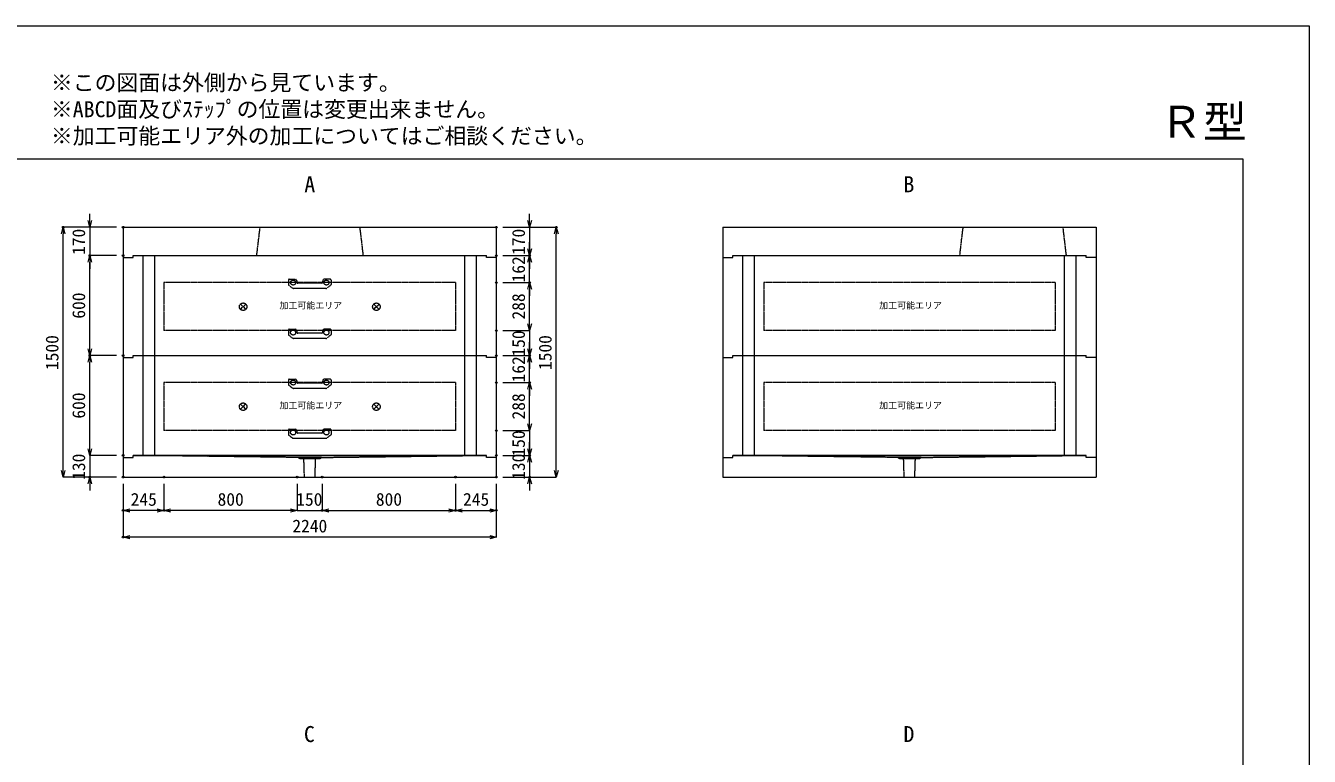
# Model space of a CAD drawing. Units: millimetres, scale not verified. Extents: x -5940 to 5940, y -4200 to 4200.
# Drawn here: x -1765 to 5940, y -186 to 4200 of the extents above; entities that cross this region are included whole.
import ezdxf
from ezdxf.enums import TextEntityAlignment as Align

# ---------------------------------------------------------------- set-up
doc = ezdxf.new("R2010")
doc.units = ezdxf.units.MM
doc.header["$LTSCALE"] = 20
doc.header["$PDMODE"] = 32
doc.header["$PDSIZE"] = 10
doc.linetypes.add('LONG_DASHED1', pattern=[7, 6, -1])
doc.linetypes.add('LONG_DOUBLE_CHAIN', pattern=[21.8, 18, -1, 0.6, -0.6, 0.6, -1])
for name, color, linetype, lineweight in [('0-0_D-TTL', 7, 'Continuous', 9), ('0-1_Defpoints', 7, 'Continuous', 9), ('0-3_D-TTL-TXT', 7, 'Continuous', 9), ('0-4_D-STR-TXT', 7, 'Continuous', 9), ('0-5_D-STR-DIM', 3, 'Continuous', 9), ('0-6_0', 7, 'Continuous', 9), ('0-7_D-STR', 7, 'Continuous', 9), ('0-9_D-STR-STR3', 2, 'LONG_DASHED1', 9), ('0-A_D-STR-STR5', 1, 'LONG_DOUBLE_CHAIN', 9)]:
    doc.layers.add(name, color=color, linetype=linetype, lineweight=lineweight)
doc.styles.add('ＭＳ ゴシック', font='')
doc.styles.get('ＭＳ ゴシック').set_extended_font_data('MS Gothic')

# ---------------------------------------------------------------- blocks, each defined once
blk = doc.blocks.new('A$C4DE05FD1')
at = {"layer": '0-0_D-TTL', "color": 134}
for p, q in [((4000, 76000), (114800, 76000)), ((114800, 76000), (114800, 4000))]:
    blk.add_line(p, q, dxfattribs=at)
at = {"layer": '0-1_Defpoints', "color": 134}
for p, q in [((0, 84000), (118800, 84000)), ((118800, 84000), (118800, 0))]:
    blk.add_line(p, q, dxfattribs=at)
at = {"layer": '0-3_D-TTL-TXT', "style": 'ＭＳ ゴシック'}
for s, p in [('※この図面は外側から見ています。', (43260.9, 79815.7)), ('※ABCD面及びｽﾃｯﾌﾟの位置は変更出来ません。', (43260.9, 78215.7)), ('※加工可能エリア外の加工についてはご相談ください。', (43260.9, 76615.7))]:
    blk.add_text(s, height=962.2, dxfattribs=at).set_placement(p, align=Align.BOTTOM_LEFT)
blk = doc.blocks.new('_Open30')
at = {"layer": '0-6_0'}
blk.add_line((0, 0), (-20, 0), dxfattribs=at)
blk.add_lwpolyline([(-20, 5.36), (0, 0), (-20, -5.36)], dxfattribs=at)
blk = doc.blocks.new('A$C31CA379A')
at = {"layer": '0-4_D-STR-TXT', "style": 'ＭＳ ゴシック'}
for s, p in [('A', (-325.9, -2190.5)), ('B', (35638.6, -2190.5)), ('C', (-351.4, -35190.5)), ('D', (35638.6, -35190.5))]:
    blk.add_text(s, height=962.2, dxfattribs=at).set_placement(p, align=Align.BOTTOM_LEFT)
blk = doc.blocks.new('A$C17EB7B83')
at = {"layer": '0-7_D-STR'}
for p, q in [((-22400, 3400), (22400, 3400)), ((-22400, 3400), (-22400, -240)), ((22400, 3400), (22400, -240)), ((-21200, 0), (21200, 0))]:
    blk.add_line(p, q, dxfattribs=at)
at = {"layer": '0-7_D-STR', "linetype": 'LONG_DASHED1'}
for p, q in [((-6000, 3400), (-6400, 0)), ((6000, 3400), (6400, 0))]:
    blk.add_line(p, q, dxfattribs=at)
at = {"layer": '0-7_D-STR'}
for points in [[(-22400, -240), (-21200, -240), (-21200, 0)], [(22400, -240), (21200, -240), (21200, 0)]]:
    blk.add_lwpolyline(points, dxfattribs=at)
blk = doc.blocks.new('A$C576B1677')
at = {"layer": '0-7_D-STR'}
for p, q in [((-22400, 3400), (22400, 3400)), ((-22400, 3400), (-22400, -240)), ((22400, 3400), (22400, -240)), ((-21200, 0), (21200, 0))]:
    blk.add_line(p, q, dxfattribs=at)
at = {"layer": '0-7_D-STR', "linetype": 'LONG_DASHED1'}
for p, q in [((6400, 3400), (6000, 0)), ((18400, 3400), (18800, 0))]:
    blk.add_line(p, q, dxfattribs=at)
at = {"layer": '0-7_D-STR'}
for points in [[(-22400, -240), (-21200, -240), (-21200, 0)], [(22400, -240), (21200, -240), (21200, 0)]]:
    blk.add_lwpolyline(points, dxfattribs=at)
blk = doc.blocks.new('A$C539D7795')
at = {"layer": '0-7_D-STR'}
for p, q in [((-21200, -240), (-21200, 0)), ((21200, 0), (-21200, 0)), ((-22400, -240), (-21200, -240)), ((22400, -240), (22400, -2600))]:
    blk.add_line(p, q, dxfattribs=at)
at = {"layer": '0-7_D-STR', "linetype": 'LONG_DASHED1'}
for p, q in [((-1400, -240), (-20000, 0)), ((1400, -240), (20000, 0)), ((-1200, -420), (-1400, -240)), ((1400, -240), (-1400, -240)), ((1200, -420), (-1200, -420)), ((-635.4, -2600), (-705, -420)), ((635.4, -2600), (705, -420)), ((1200, -420), (1400, -240))]:
    blk.add_line(p, q, dxfattribs=at)
at = {"layer": '0-7_D-STR'}
for points in [[(22400, -240), (21200, -240), (21200, 0)], [(-22400, -240), (-22400, -2600), (22400, -2600)]]:
    blk.add_lwpolyline(points, dxfattribs=at)
blk = doc.blocks.new('A$C27844A11')
at = {"layer": '0-9_D-STR-STR3'}
for p, q in [((-2560, 1000), (-2560, 453.5)), ((-2515.5, 370.3), (-2060.4, 33.6)), ((-2460, 1100), (-1758.4, 1100)), ((1949.4, 0), (-1949.4, 0)), ((-1559.2, 917.4), (-1542, 721.3)), ((1442.4, 630), (-1442.4, 630)), ((1559.2, 917.4), (1542, 721.3)), ((2460, 1100), (1758.4, 1100)), ((2515.5, 370.3), (2060.4, 33.6)), ((2560, 1000), (2560, 453.5))]:
    blk.add_line(p, q, dxfattribs=at)
for centre in [(-2000, 700), (2000, 700)]:
    blk.add_circle(centre, 300, dxfattribs=at)
for centre, radius, start, end in [((-2460, 1000), 100, 90, 180), ((-2460, 453.5), 100, 180, 236.30993), ((-1949.4, 200), 200, 236.30993, 270), ((-1758.4, 900), 200, 5, 90), ((-1442.4, 730), 100, 185, 270), ((1442.4, 730), 100, 270, 355), ((1758.4, 900), 200, 90, 175), ((1949.4, 200), 200, 270, 303.69007), ((2460, 1000), 100, 0, 90), ((2460, 453.5), 100, 303.69007, 0)]:
    blk.add_arc(centre, radius, start, end, dxfattribs=at)
blk = doc.blocks.new('A$C35201968')
at = {"layer": '0-7_D-STR'}
for p, q in [((-21200, 0), (21200, 0)), ((-22400, -240), (-22400, -12240)), ((22400, -240), (22400, -12240)), ((-21200, -12000), (21200, -12000))]:
    blk.add_line(p, q, dxfattribs=at)
at = {"layer": '0-7_D-STR', "linetype": 'LONG_DASHED1'}
for p, q in [((-20000, -12000), (-20000, 0)), ((-18600, -12000), (-18600, 0)), ((18600, -12000), (18600, 0)), ((20000, -12000), (20000, 0))]:
    blk.add_line(p, q, dxfattribs=at)
at = {"layer": '0-7_D-STR'}
for points in [[(-22400, -240), (-21200, -240), (-21200, 0)], [(22400, -240), (21200, -240), (21200, 0)], [(-22400, -12240), (-21200, -12240), (-21200, -12000)], [(22400, -12240), (21200, -12240), (21200, -12000)]]:
    blk.add_lwpolyline(points, dxfattribs=at)
at = {"layer": '0-A_D-STR-STR5'}
for p, q in [((17500, -3240), (17500, -9000)), ((17500, -9000), (-17500, -9000))]:
    blk.add_line(p, q, dxfattribs=at)
blk.add_lwpolyline([(17500, -3240), (-17500, -3240), (-17500, -9000)], dxfattribs=at)
blk = doc.blocks.new('A$C1C640AAB')
at = {"layer": '0-A_D-STR-STR5'}
for p, q in [((-318.2, -318.2), (318.2, 318.2)), ((-318.2, 318.2), (318.2, -318.2))]:
    blk.add_line(p, q, dxfattribs=at)
blk.add_circle((0, 0), 450, dxfattribs=at)
blk = doc.blocks.new('A$C1db44321')
at = {"layer": '0-7_D-STR'}
blk.add_blockref('A$C35201968', (0, 0), dxfattribs=at)
at = {"layer": '0-A_D-STR-STR5'}
for p in [(-8000, -6140), (8000, -6140)]:
    blk.add_blockref('A$C1C640AAB', p, dxfattribs=at)

msp = doc.modelspace()

# ---------------------------------------------------------------- linework, layer by layer
at = {"layer": '0-1_Defpoints'}
for p in [(-1540, 2990), (-1180, 2990), (-1180, 2990), (1060, 2990), (1420, 2990), (-1380, 2820), (-1380, 2820), (-1180, 2820), (-1180, 2820), (1060, 2820), (1260, 2820), (1060, 2658), (1260, 2658), (1060, 2370), (-1380, 2220), (-1180, 2220), (-1180, 2220), (1060, 2220), (1260, 2220), (1060, 2058), (1260, 2058), (1060, 1770), (-1180, 1620), (1060, 1620), (1260, 1620), (-1380, 1490), (-1180, 1490), (-1180, 1490), (-935, 1490), (-135, 1490), (15, 1490), (815, 1490), (1060, 1490), (1060, 1490), (1260, 1490), (-1180, 1290), (-935, 1290), (15, 1290), (815, 1290), (1060, 1290), (-1180, 1130)]:
    msp.add_point(p, dxfattribs=at)
at = {"layer": '0-5_D-STR-DIM'}
for p, q in [((-1380, 3030), (-1380, 3070)), ((1260, 3030), (1260, 3070)), ((-1220, 2990), (-1540, 2990)), ((-1540, 1530), (-1540, 2950)), ((-1220, 2990), (-1380, 2990)), ((-1380, 2990), (-1380, 2820)), ((1100, 2990), (1260, 2990)), ((1100, 2990), (1420, 2990)), ((1260, 2990), (1260, 2820)), ((1420, 1530), (1420, 2950)), ((1260, 2860), (1260, 2900)), ((-1220, 2820), (-1380, 2820)), ((-1220, 2820), (-1380, 2820)), ((-1380, 2780), (-1380, 2740)), ((-1380, 2260), (-1380, 2780)), ((1100, 2820), (1260, 2820)), ((1100, 2820), (1260, 2820)), ((1260, 2658), (1260, 2820)), ((1260, 2780), (1260, 2740)), ((1100, 2658), (1260, 2658)), ((1100, 2658), (1260, 2658)), ((1260, 2618), (1260, 2578)), ((1260, 2410), (1260, 2618)), ((1260, 2410), (1260, 2450)), ((1100, 2370), (1260, 2370)), ((1100, 2370), (1260, 2370)), ((1260, 2370), (1260, 2220)), ((1260, 2260), (1260, 2300)), ((-1220, 2220), (-1380, 2220)), ((-1220, 2220), (-1380, 2220)), ((-1380, 1660), (-1380, 2180)), ((1100, 2220), (1260, 2220)), ((1100, 2220), (1260, 2220)), ((1260, 2058), (1260, 2220)), ((1260, 2180), (1260, 2140)), ((1100, 2058), (1260, 2058)), ((1100, 2058), (1260, 2058)), ((1260, 1810), (1260, 2018)), ((1260, 2018), (1260, 1978)), ((1260, 1810), (1260, 1850)), ((-1380, 1660), (-1380, 1700)), ((1100, 1770), (1260, 1770)), ((1100, 1770), (1260, 1770)), ((1260, 1770), (1260, 1620)), ((1260, 1660), (1260, 1700)), ((-1220, 1620), (-1380, 1620)), ((-1220, 1620), (-1380, 1620)), ((-1380, 1620), (-1380, 1490)), ((1100, 1620), (1260, 1620)), ((1100, 1620), (1260, 1620)), ((1260, 1620), (1260, 1490)), ((1260, 1580), (1260, 1540)), ((-1220, 1490), (-1540, 1490)), ((-1220, 1490), (-1380, 1490)), ((1100, 1490), (1260, 1490)), ((1100, 1490), (1420, 1490)), ((-1380, 1450), (-1380, 1410)), ((-1180, 1450), (-1180, 1130)), ((-1180, 1450), (-1180, 1290)), ((-935, 1450), (-935, 1290)), ((-935, 1450), (-935, 1290)), ((-135, 1450), (-135, 1290)), ((-135, 1450), (-135, 1290)), ((15, 1450), (15, 1290)), ((15, 1450), (15, 1290)), ((815, 1450), (815, 1290)), ((815, 1450), (815, 1290)), ((1060, 1450), (1060, 1290)), ((1060, 1450), (1060, 1130)), ((1260, 1450), (1260, 1410)), ((-975, 1290), (-1140, 1290)), ((-175, 1290), (-895, 1290)), ((-175, 1290), (-215, 1290)), ((-135, 1290), (15, 1290)), ((55, 1290), (95, 1290)), ((55, 1290), (775, 1290)), ((855, 1290), (1020, 1290)), ((1020, 1130), (-1140, 1130))]:
    msp.add_line(p, q, dxfattribs=at)

# ---------------------------------------------------------------- block references
at = {"layer": '0-0_D-TTL', "xscale": 0.1, "yscale": 0.1}
msp.add_blockref('A$C4DE05FD1', (-5940, -4200), dxfattribs=at)
at = {"layer": '0-4_D-STR-TXT', "xscale": 0.1, "yscale": 0.1}
msp.add_blockref('A$C31CA379A', (-60, 3390), dxfattribs=at)
at = {"layer": '0-5_D-STR-DIM', "xscale": 2, "yscale": 2}
for p, rotation in [((-1380, 2990), 270), ((1260, 2990), 270), ((-1540, 2990), 90), ((1420, 2990), 90), ((1260, 2820), 270), ((-1380, 2820), 90), ((-1380, 2820), 90), ((1260, 2820), 90), ((1260, 2658), 90), ((1260, 2658), 90), ((1260, 2370), 270), ((1260, 2370), 270), ((-1380, 2220), 270), ((1260, 2220), 270), ((-1380, 2220), 90), ((1260, 2220), 90), ((1260, 2058), 90), ((1260, 2058), 90), ((1260, 1770), 270), ((1260, 1770), 270), ((-1380, 1620), 270), ((-1380, 1620), 270), ((1260, 1620), 270), ((1260, 1620), 90), ((-1540, 1490), 270), ((-1380, 1490), 90), ((1260, 1490), 90), ((1420, 1490), 270), ((-1180, 1290), 180), ((-935, 1290), 180), ((15, 1290), 180), ((15, 1290), 180), ((815, 1290), 180), ((-1180, 1130), 180)]:
    msp.add_blockref('_Open30', p, dxfattribs=dict(at, rotation=rotation))
at = {"layer": '0-5_D-STR-DIM'}
for name, p, xscale, yscale in [('A$C539D7795', (-60, 1620), 0.05, 0.05), ('A$C539D7795', (3540, 1620), 0.05, 0.05), ('_Open30', (-935, 1290), 2, 2), ('_Open30', (-135, 1290), 2, 2), ('_Open30', (-135, 1290), 2, 2), ('_Open30', (815, 1290), 2, 2), ('_Open30', (1060, 1290), 2, 2), ('_Open30', (1060, 1130), 2, 2)]:
    msp.add_blockref(name, p, dxfattribs=dict(at, xscale=xscale, yscale=yscale))
at = {"layer": '0-7_D-STR', "xscale": 0.05, "yscale": 0.05}
for name, p in [('A$C17EB7B83', (-60, 2820)), ('A$C576B1677', (3540, 2820)), ('A$C1db44321', (-60, 2820)), ('A$C35201968', (3540, 2820)), ('A$C1db44321', (-60, 2220)), ('A$C35201968', (3540, 2220))]:
    msp.add_blockref(name, p, dxfattribs=at)
at = {"layer": '0-9_D-STR-STR3', "xscale": 0.05, "yscale": 0.05}
for p in [(-60, 2623), (-60, 2323), (-60, 2023), (-60, 1723)]:
    msp.add_blockref('A$C27844A11', p, dxfattribs=at)

# ---------------------------------------------------------------- texts
at = {"layer": '0-3_D-TTL-TXT', "style": 'ＭＳ ゴシック'}
msp.add_text('Ｒ型', height=192.4, dxfattribs=at).set_placement((5039.32, 3469.09), align=Align.BOTTOM_LEFT)
at = {"layer": '0-5_D-STR-DIM', "style": 'ＭＳ ゴシック'}
for s, p in [('170', (-1385.2, 2823.96)), ('170', (1254.8, 2823.96)), ('162', (1254.8, 2658.8)), ('600', (-1385.2, 2441.2)), ('288', (1254.8, 2436.2)), ('1500', (-1545.2, 2132.96)), ('150', (1254.8, 2213.96)), ('1500', (1414.8, 2132.96)), ('162', (1254.8, 2058.8)), ('600', (-1385.2, 1841.2)), ('288', (1254.8, 1836.2)), ('150', (1254.8, 1613.96)), ('130', (-1385.2, 1473.96)), ('130', (1254.8, 1473.96))]:
    msp.add_text(s, height=76.98, rotation=90, dxfattribs=at).set_placement(p, align=Align.BOTTOM_LEFT)
for s, p in [('245', (-1134.86, 1295.2)), ('800', (-613.2, 1295.2)), ('150', (-141.04, 1295.2)), ('800', (336.8, 1295.2)), ('245', (860.14, 1295.2)), ('2240', (-164.4, 1135.2))]:
    msp.add_text(s, height=76.98, dxfattribs=at).set_placement(p, align=Align.BOTTOM_LEFT)
at = {"layer": '0-A_D-STR-STR5', "style": 'ＭＳ ゴシック'}
for p in [(-241.7, 2489.98), (3358.3, 2489.98), (-241.7, 1889.98), (3358.3, 1889.98)]:
    msp.add_text('加工可能エリア', height=38.42, dxfattribs=at).set_placement(p, align=Align.BOTTOM_LEFT)

doc.saveas('drawing.dxf')
